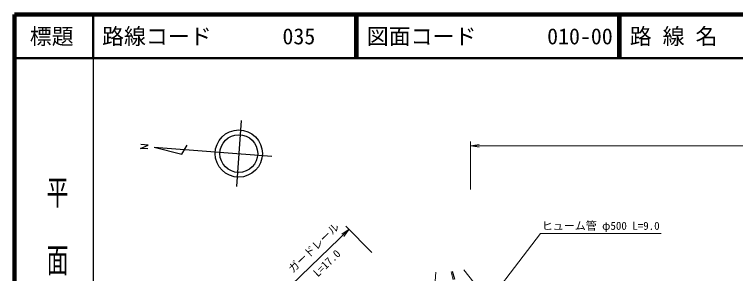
# Model space of a CAD drawing. Units: millimetres, scale not verified. Extents: x 40000 to 680000, y 20000 to 380000.
# Drawn here: x 40000 to 204507, y 320842 to 380000 of the extents above; entities that cross this region are included whole.
import ezdxf
from ezdxf.enums import TextEntityAlignment as Align

# ---------------------------------------------------------------- set-up
doc = ezdxf.new("R2010")
doc.units = ezdxf.units.MM
doc.header["$LTSCALE"] = 1000
for name, color, linetype, lineweight in [('M-BMK-SRVR', 3, 'Continuous', 25), ('M-STR-HTXT', 7, 'Continuous', 13), ('M-TTL', 2, 'Continuous', 140), ('M-TTL-BAND', 7, 'Continuous', 25), ('M-TTL-LINE', 7, 'Continuous', 50), ('M-WORK', 1, 'Continuous', 13)]:
    doc.layers.add(name, color=color, linetype=linetype, lineweight=lineweight)
doc.layers.add('M-TTL-TXT', color=7, linetype='Continuous')
doc.styles.add('@ＭＳ ゴシック', font='')
doc.styles.add('ＭＳ ゴシック', font='')
doc.styles.get('@ＭＳ ゴシック').set_extended_font_data('@MS Gothic')
doc.styles.get('ＭＳ ゴシック').set_extended_font_data('MS Gothic')

# ---------------------------------------------------------------- blocks, each defined once
blk = doc.blocks.new('open_arrow')
at = {"color": 0, "linetype": 'Continuous', "lineweight": -2}
blk.add_lwpolyline([(7.5, 1.25), (0, 0), (7.5, -1.25)], dxfattribs=at)

msp = doc.modelspace()

# ---------------------------------------------------------------- linework, layer by layer
at = {"layer": 'M-BMK-SRVR'}
for p, q in [((91738, 355759), (90624, 340717)), ((68751, 349428), (70477, 350166)), ((70409, 349306), (68751, 349428)), ((70477, 350166), (68812, 350280)), ((71841, 349671), (78208, 348119)), ((71841, 349671), (98702, 347681)), ((78208, 348119), (79442, 350188)), ((140453, 319478), (139957, 321302))]:
    msp.add_line(p, q, dxfattribs=at)
for radius in [5387, 4309]:
    msp.add_circle((91181, 348238), radius, dxfattribs=at)
at = {"layer": 'M-STR-HTXT'}
for p, q in [((144001, 340000), (144001, 351000)), ((144001, 350000), (550123, 350000)), ((103061, 318090), (116331, 330979)), ((121534, 325622), (115634, 331696))]:
    msp.add_line(p, q, dxfattribs=at)
msp.add_lwpolyline([(144000, 309000), (160000, 330000), (187500, 330000)], dxfattribs=at)
at = {"layer": 'M-TTL'}
for p, q in [((40000, 380000), (40000, 20000)), ((680000, 380000), (40000, 380000))]:
    msp.add_line(p, q, dxfattribs=at)
at = {"layer": 'M-TTL-BAND'}
msp.add_line((58000, 370000), (58000, 20000), dxfattribs=at)
at = {"layer": 'M-TTL-LINE'}
for p, q in [((58000, 380000), (58000, 370000)), ((117750, 380000), (117750, 370000)), ((118250, 380000), (118250, 370000)), ((177750, 380000), (177750, 370000)), ((178250, 380000), (178250, 370000)), ((40000, 370000), (680000, 370000))]:
    msp.add_line(p, q, dxfattribs=at)
at = {"layer": 'M-WORK'}
for p, q in [((135750, 315301), (136096, 321189)), ((140116, 319381), (139619, 321210)), ((142526, 321721), (145954, 317387))]:
    msp.add_line(p, q, dxfattribs=at)

# ---------------------------------------------------------------- block references
at = {"layer": 'M-STR-HTXT', "xscale": 267, "yscale": 267}
msp.add_blockref('open_arrow', (144001, 350000), dxfattribs=at)
at = {"layer": 'M-STR-HTXT', "xscale": 267, "yscale": 267, "rotation": 224.2}
msp.add_blockref('open_arrow', (116331, 330979), dxfattribs=at)

# ---------------------------------------------------------------- texts
at = {"layer": 'M-STR-HTXT', "style": 'ＭＳ ゴシック'}
msp.add_text('ヒューム管 φ500 L=9.0', height=1833, dxfattribs=at).set_placement((173750, 331750), align=Align.MIDDLE_CENTER)
msp.add_text('ガードレール', height=1833, rotation=44.166, dxfattribs=at).set_placement((108259, 326725), align=Align.MIDDLE_CENTER)
msp.add_text('L=17.0', height=1833, rotation=44.166, dxfattribs=at).set_placement((112285, 322169), align=Align.BOTTOM_CENTER)
at = {"layer": 'M-TTL-BAND', "style": '@ＭＳ ゴシック', "width": 1.55}
msp.add_text('平  面  図', height=3666, rotation=270, dxfattribs=at).set_placement((49777, 323975), align=Align.MIDDLE_CENTER)
at = {"layer": 'M-TTL-TXT', "style": 'ＭＳ ゴシック'}
msp.add_text('標題', height=3666, dxfattribs=at).set_placement((48500, 375000), align=Align.MIDDLE_CENTER)
for s, p in [('路線コード', (60000, 375000)), ('035', (101142, 375000)), ('図面コード', (120380, 375000)), ('010-00', (161521, 375000)), ('路 線 名', (180380, 375000))]:
    msp.add_text(s, height=3666, dxfattribs=at).set_placement(p, align=Align.MIDDLE_LEFT)

doc.saveas('drawing.dxf')
